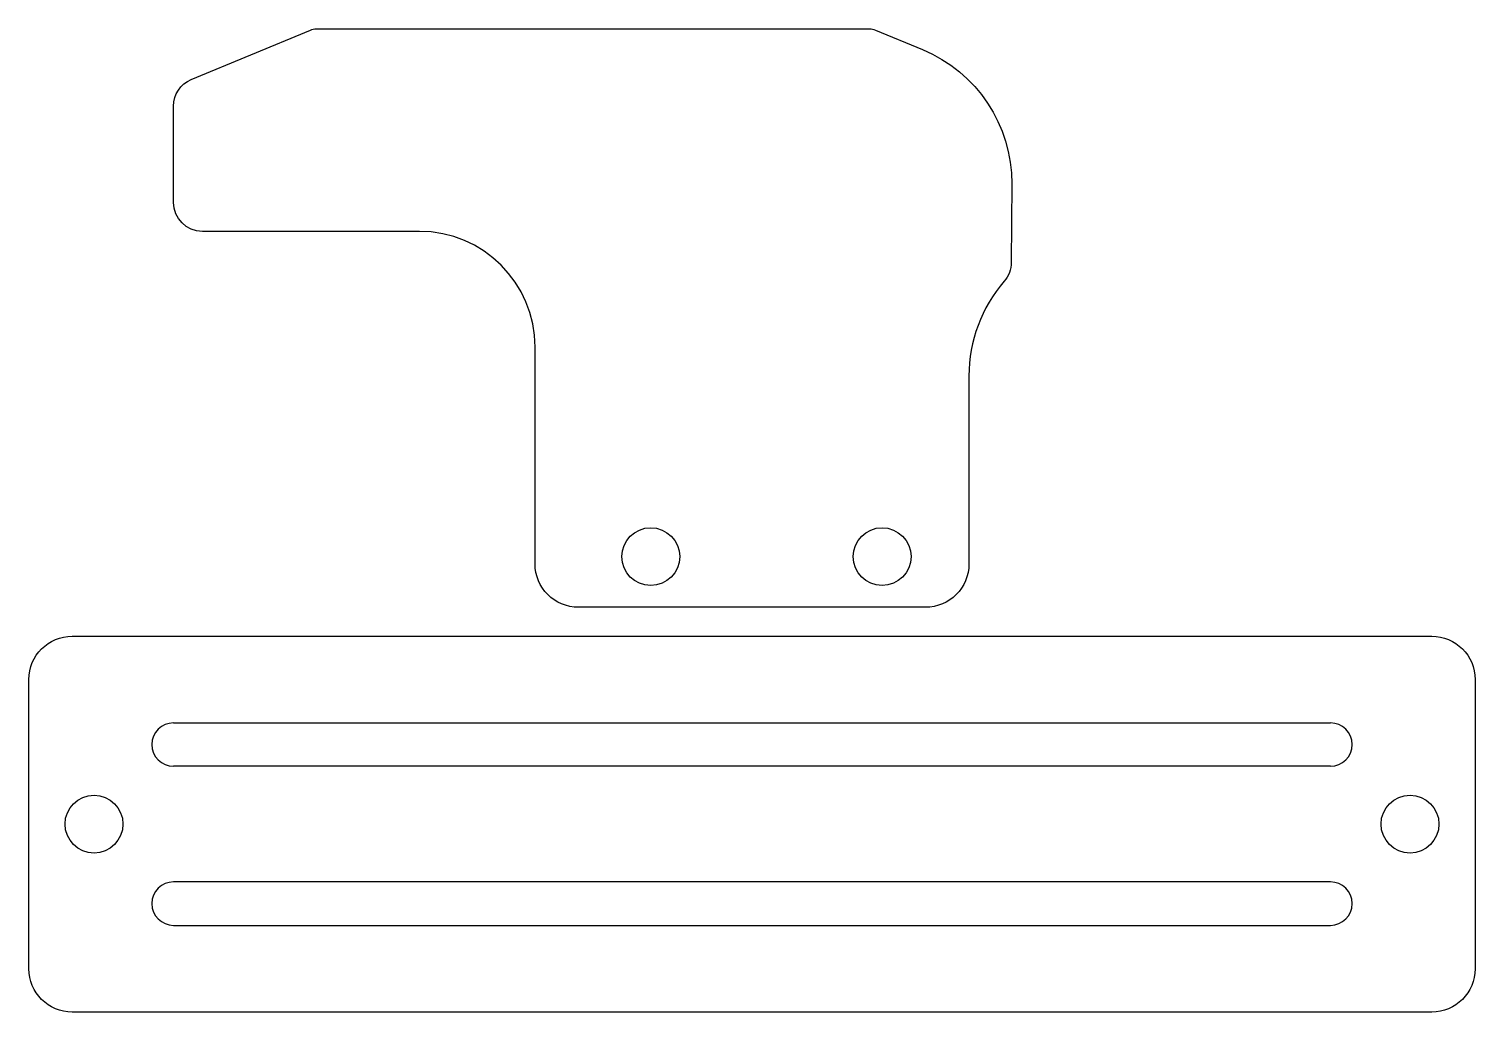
# Model space of a CAD drawing. Header units: millimetres. Extents: x -50 to 50, y -13 to 55.
import ezdxf

# ---------------------------------------------------------------- set-up
doc = ezdxf.new("R2010")
doc.units = ezdxf.units.MM
doc.layers.get('0').update_dxf_attribs({"linetype": 'CONTINUOUS'})

msp = doc.modelspace()

# ---------------------------------------------------------------- linework, layer by layer
for p, q in [((-40, 7), (40, 7)), ((40, 4), (-40, 4))]:
    msp.add_line(p, q)
for points in [[(15, 18, -0.41421), (12, 15), (-12, 15, -0.41421), (-15, 18), (-15, 33, 0.41421), (-23, 41), (-38, 41, -0.41421), (-40, 43), (-40, 49.66, -0.30335), (-38.77, 51.51), (-30.53, 54.92, -0.09849), (-30.14, 55), (8.14, 55, -0.09849), (8.53, 54.92), (11.79, 53.57, -0.30485), (17.96, 44.28), (17.93, 38.85, -0.17907), (17.44, 37.55, 0.18049), (15, 31)], [(50, -10, -0.41421), (47, -13), (-47, -13, -0.41421), (-50, -10), (-50, 10, -0.41421), (-47, 13), (47, 13, -0.41421), (50, 10)], [(-40, -7), (40, -7, 1), (40, -4), (-40, -4, 1)]]:
    msp.add_lwpolyline(points, format="xyb", close=True)
for centre in [(-7, 18.5), (9, 18.5), (-45.5, 0), (45.5, 0)]:
    msp.add_circle(centre, 2)
for centre, start, end in [((-40, 5.5), 90, 270), ((40, 5.5), -90, 90)]:
    msp.add_arc(centre, 1.5, start, end)

doc.saveas('drawing.dxf')
